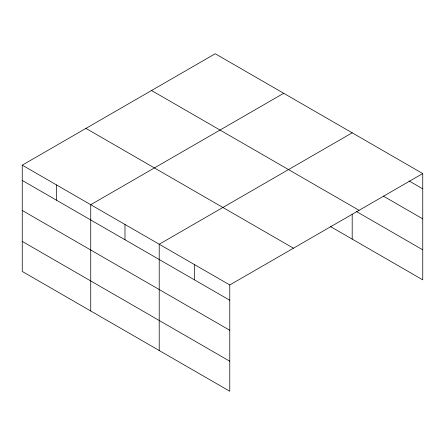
<?xml version="1.0" encoding="UTF-8"?>
<svg xmlns="http://www.w3.org/2000/svg" width="445" height="445" viewBox="0 0 445 445"><rect width="100%" height="100%" fill="white"/><g stroke="black" fill="none" stroke-linecap="round" stroke-linejoin="round"><path stroke-width="0.67" d="M229.776 330.279L229.776 284.967L22.25 165.156L22.25 271.444L229.776 391.255L229.776 330.279L22.25 210.468M330.563 226.622L422.75 279.844L422.75 173.556L215.224 53.745L22.25 165.156M283.71 93.283L90.736 204.694L90.736 310.983M352.19 132.821L159.215 244.233L159.215 350.521M229.776 284.967L422.75 173.556M409 180.898L422.75 188.836M383.284 196.084L422.75 218.868M151.545 90.507L359.07 210.324M356.378 211.492L422.75 249.812M85.93 128.388L293.455 248.204M22.25 180.431L229.776 300.247M22.25 241.413L229.776 361.223M352.19 214.535L352.19 239.11M194.498 264.603L194.498 279.877M124.978 224.464L124.978 239.744M56.493 184.925L56.493 200.206"/></g></svg>
